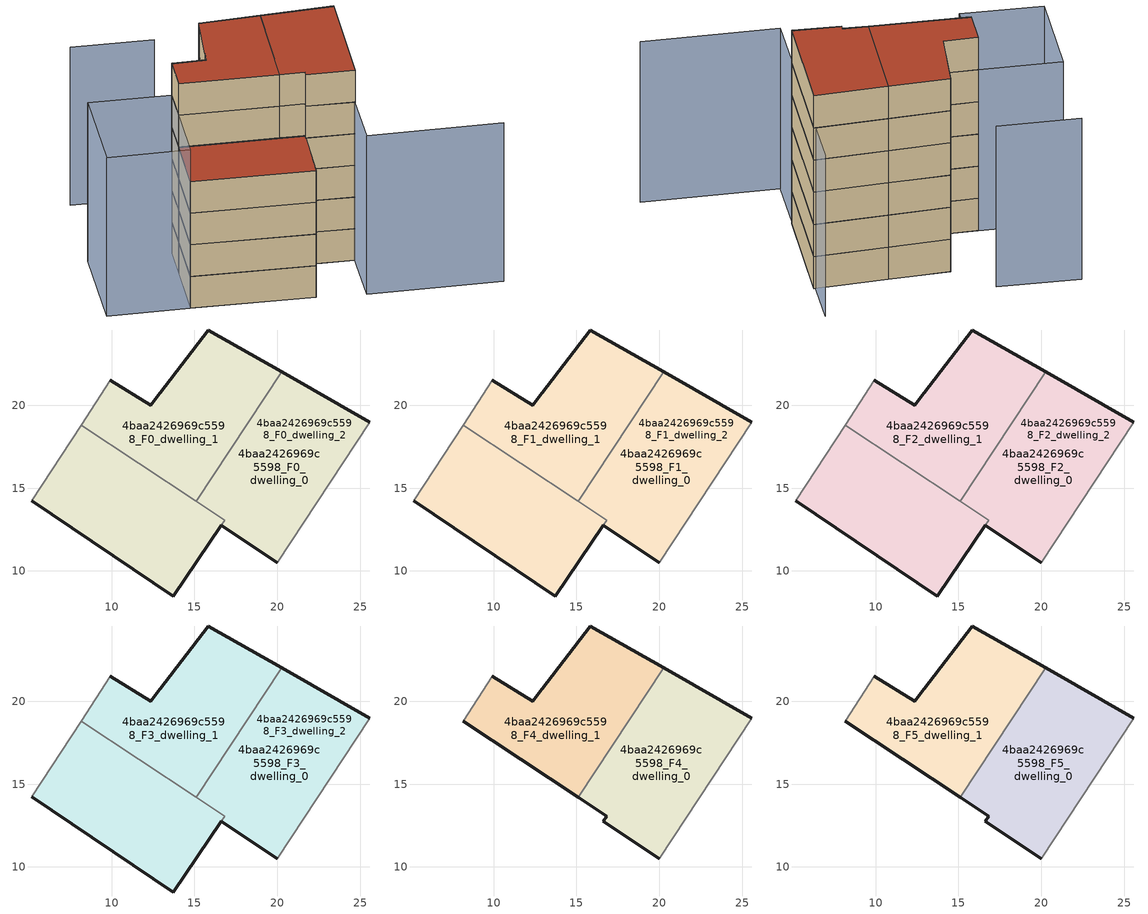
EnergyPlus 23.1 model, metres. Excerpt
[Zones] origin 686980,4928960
4baa2426969c5598_F0_dwelling_0
 floor ground (EU_floor_Construction): 13.73,8.49 16.84,13.07 8.16,18.81 5.17,14.25 z0; 19.99,10.51 25.6,18.99 20.27,22.03 15.11,14.22 16.84,13.07 16.63,12.76 z0
 wall outside (EU_wall_Construction): 20.27,22.03 25.6,18.99 / 19.99,10.51 16.63,12.76 z0:3
 wall adiabatic (EU_wall_Construction): 25.6,18.99 19.99,10.51 z0:3
 wall to 4baa2426969c5598_F0_dwelling_1 (EU_wall_Construction): 15.11,14.22 20.27,22.03 z0:3
 wall to 4baa2426969c5598_F0_dwelling_2 (EU_wall_Construction): 16.63,12.76 16.84,13.07 15.11,14.22 z0:3
4baa2426969c5598_F0_dwelling_1
 floor ground (EU_floor_Construction): 15.11,14.22 20.27,22.03 15.85,24.55 12.93,20.75 12.91,20.72 12.36,20 9.92,21.5 8.16,18.81 z0; 13.73,8.49 16.84,13.07 8.16,18.81 5.17,14.25 z0
 wall outside (EU_wall_Construction): 9.92,21.5 12.36,20 12.91,20.72 12.93,20.75 15.85,24.55 20.27,22.03 z0:3
 wall adiabatic (EU_wall_Construction): 8.16,18.81 9.92,21.5 z0:3
 wall to 4baa2426969c5598_F0_dwelling_2 (EU_wall_Construction): 15.11,14.22 8.16,18.81 z0:3
4baa2426969c5598_F0_dwelling_2
 floor ground (EU_floor_Construction): 13.73,8.49 16.84,13.07 8.16,18.81 5.17,14.25 z0; 19.99,10.51 25.6,18.99 20.27,22.03 15.11,14.22 16.84,13.07 16.63,12.76 z0; 15.11,14.22 20.27,22.03 15.85,24.55 12.93,20.75 12.91,20.72 12.36,20 9.92,21.5 8.16,18.81 z0
 wall outside (EU_wall_Construction): 16.63,12.76 13.73,8.49 5.17,14.25 z0:3
 wall adiabatic (EU_wall_Construction): 5.17,14.25 8.16,18.81 z0:3
4baa2426969c5598_F1_dwelling_0
 floor adiabatic (EU_floor_Construction): 19.99,10.51 25.6,18.99 20.27,22.03 15.11,14.22 16.84,13.07 16.63,12.76 z3; 13.73,8.49 16.84,13.07 8.16,18.81 5.17,14.25 z3
 wall outside (EU_wall_Construction): 20.27,22.03 25.6,18.99 / 19.99,10.51 16.63,12.76 z3:6
 wall adiabatic (EU_wall_Construction): 25.6,18.99 19.99,10.51 z3:6
 wall to 4baa2426969c5598_F1_dwelling_1 (EU_wall_Construction): 15.11,14.22 20.27,22.03 z3:6
 wall to 4baa2426969c5598_F1_dwelling_2 (EU_wall_Construction): 16.63,12.76 16.84,13.07 15.11,14.22 z3:6
4baa2426969c5598_F1_dwelling_1
 floor to 4baa2426969c5598_F0_dwelling_1 (EU_floor_Construction): 15.11,14.22 20.27,22.03 15.85,24.55 12.93,20.75 12.91,20.72 12.36,20 9.92,21.5 8.16,18.81 z3; 13.73,8.49 16.84,13.07 8.16,18.81 5.17,14.25 z3
 wall outside (EU_wall_Construction): 9.92,21.5 12.36,20 12.91,20.72 12.93,20.75 15.85,24.55 20.27,22.03 z3:6
 wall adiabatic (EU_wall_Construction): 8.16,18.81 9.92,21.5 z3:6
 wall to 4baa2426969c5598_F1_dwelling_2 (EU_wall_Construction): 15.11,14.22 8.16,18.81 z3:6
4baa2426969c5598_F1_dwelling_2
 floor to 4baa2426969c5598_F0_dwelling_2 (EU_floor_Construction): 16.84,13.07 13.73,8.49 5.17,14.25 8.16,18.81 z3; 19.99,10.51 25.6,18.99 20.27,22.03 15.11,14.22 16.84,13.07 16.63,12.76 z3
 floor adiabatic (EU_floor_Construction): 15.11,14.22 20.27,22.03 15.85,24.55 12.93,20.75 12.91,20.72 12.36,20 9.92,21.5 8.16,18.81 z3
 wall outside (EU_wall_Construction): 16.63,12.76 13.73,8.49 5.17,14.25 z3:6
 wall adiabatic (EU_wall_Construction): 5.17,14.25 8.16,18.81 z3:6
4baa2426969c5598_F2_dwelling_0
 floor adiabatic (EU_floor_Construction): 19.99,10.51 25.6,18.99 20.27,22.03 15.11,14.22 16.84,13.07 16.63,12.76 z6; 13.73,8.49 16.84,13.07 8.16,18.81 5.17,14.25 z6
 wall outside (EU_wall_Construction): 20.27,22.03 25.6,18.99 / 19.99,10.51 16.63,12.76 z6:9
 wall adiabatic (EU_wall_Construction): 25.6,18.99 19.99,10.51 z6:9
 wall to 4baa2426969c5598_F2_dwelling_1 (EU_wall_Construction): 15.11,14.22 20.27,22.03 z6:9
 wall to 4baa2426969c5598_F2_dwelling_2 (EU_wall_Construction): 16.63,12.76 16.84,13.07 15.11,14.22 z6:9
4baa2426969c5598_F2_dwelling_1
 floor to 4baa2426969c5598_F1_dwelling_1 (EU_floor_Construction): 15.11,14.22 20.27,22.03 15.85,24.55 12.93,20.75 12.91,20.72 12.36,20 9.92,21.5 8.16,18.81 z6; 13.73,8.49 16.84,13.07 8.16,18.81 5.17,14.25 z6
 wall outside (EU_wall_Construction): 9.92,21.5 12.36,20 12.91,20.72 12.93,20.75 15.85,24.55 20.27,22.03 z6:9
 wall adiabatic (EU_wall_Construction): 8.16,18.81 9.92,21.5 z6:9
 wall to 4baa2426969c5598_F2_dwelling_2 (EU_wall_Construction): 15.11,14.22 8.16,18.81 z6:9
4baa2426969c5598_F2_dwelling_2
 floor to 4baa2426969c5598_F1_dwelling_2 (EU_floor_Construction): 16.84,13.07 13.73,8.49 5.17,14.25 8.16,18.81 z6; 19.99,10.51 25.6,18.99 20.27,22.03 15.11,14.22 16.84,13.07 16.63,12.76 z6
 floor adiabatic (EU_floor_Construction): 15.11,14.22 20.27,22.03 15.85,24.55 12.93,20.75 12.91,20.72 12.36,20 9.92,21.5 8.16,18.81 z6
 wall outside (EU_wall_Construction): 16.63,12.76 13.73,8.49 5.17,14.25 z6:9
 wall adiabatic (EU_wall_Construction): 5.17,14.25 8.16,18.81 z6:9
4baa2426969c5598_F3_dwelling_0
 floor adiabatic (EU_floor_Construction): 19.99,10.51 25.6,18.99 20.27,22.03 15.11,14.22 16.84,13.07 16.63,12.76 z9; 13.73,8.49 16.84,13.07 8.16,18.81 5.17,14.25 z9
 wall outside (EU_wall_Construction): 20.27,22.03 25.6,18.99 / 19.99,10.51 16.63,12.76 z9:12
 wall adiabatic (EU_wall_Construction): 25.6,18.99 19.99,10.51 z9:12
 wall to 4baa2426969c5598_F3_dwelling_1 (EU_wall_Construction): 15.11,14.22 20.27,22.03 z9:12
 wall to 4baa2426969c5598_F3_dwelling_2 (EU_wall_Construction): 16.63,12.76 16.84,13.07 15.11,14.22 z9:12
 roof outside (EU_floor_Construction): 16.84,13.07 13.73,8.49 5.17,14.25 8.16,18.81 z12
4baa2426969c5598_F3_dwelling_1
 floor to 4baa2426969c5598_F2_dwelling_1 (EU_floor_Construction): 15.11,14.22 20.27,22.03 15.85,24.55 12.93,20.75 12.91,20.72 12.36,20 9.92,21.5 8.16,18.81 z9; 13.73,8.49 16.84,13.07 8.16,18.81 5.17,14.25 z9
 wall outside (EU_wall_Construction): 9.92,21.5 12.36,20 12.91,20.72 12.93,20.75 15.85,24.55 20.27,22.03 z9:12
 wall adiabatic (EU_wall_Construction): 8.16,18.81 9.92,21.5 z9:12
 wall to 4baa2426969c5598_F3_dwelling_2 (EU_wall_Construction): 15.11,14.22 8.16,18.81 z9:12
 roof outside (EU_floor_Construction): 16.84,13.07 13.73,8.49 5.17,14.25 8.16,18.81 z12
4baa2426969c5598_F3_dwelling_2
 floor to 4baa2426969c5598_F2_dwelling_2 (EU_floor_Construction): 16.84,13.07 13.73,8.49 5.17,14.25 8.16,18.81 z9; 19.99,10.51 25.6,18.99 20.27,22.03 15.11,14.22 16.84,13.07 16.63,12.76 z9
 floor adiabatic (EU_floor_Construction): 15.11,14.22 20.27,22.03 15.85,24.55 12.93,20.75 12.91,20.72 12.36,20 9.92,21.5 8.16,18.81 z9
 wall outside (EU_wall_Construction): 16.63,12.76 13.73,8.49 5.17,14.25 z9:12
 wall adiabatic (EU_wall_Construction): 5.17,14.25 8.16,18.81 z9:12
 ceiling adiabatic (EU_roof_Construction): 25.6,18.99 19.99,10.51 16.63,12.76 16.84,13.07 15.11,14.22 20.27,22.03 z12; 20.27,22.03 15.11,14.22 8.16,18.81 9.92,21.5 12.36,20 12.91,20.72 12.93,20.75 15.85,24.55 z12
 roof outside (EU_roof_Construction): 16.84,13.07 13.73,8.49 5.17,14.25 8.16,18.81 z12
4baa2426969c5598_F4_dwelling_0
 floor to 4baa2426969c5598_F3_dwelling_0 (EU_floor_Construction): 19.99,10.51 25.6,18.99 20.27,22.03 15.11,14.22 16.84,13.07 16.63,12.76 z12
 wall outside (EU_wall_Construction): 20.27,22.03 25.6,18.99 / 19.99,10.51 16.63,12.76 16.84,13.07 15.11,14.22 z12:15
 wall adiabatic (EU_wall_Construction): 25.6,18.99 19.99,10.51 z12:15
 wall to 4baa2426969c5598_F4_dwelling_1 (EU_wall_Construction): 15.11,14.22 20.27,22.03 z12:15
4baa2426969c5598_F4_dwelling_1
 floor to 4baa2426969c5598_F3_dwelling_1 (EU_floor_Construction): 15.11,14.22 20.27,22.03 15.85,24.55 12.93,20.75 12.91,20.72 12.36,20 9.92,21.5 8.16,18.81 z12
 wall outside (EU_wall_Construction): 15.11,14.22 8.16,18.81 / 9.92,21.5 12.36,20 12.91,20.72 12.93,20.75 15.85,24.55 20.27,22.03 z12:15
 wall adiabatic (EU_wall_Construction): 8.16,18.81 9.92,21.5 z12:15
4baa2426969c5598_F5_dwelling_0
 floor to 4baa2426969c5598_F4_dwelling_0 (EU_floor_Construction): 19.99,10.51 25.6,18.99 20.27,22.03 15.11,14.22 16.84,13.07 16.63,12.76 z15
 wall outside (EU_wall_Construction): 20.27,22.03 25.6,18.99 / 19.99,10.51 16.63,12.76 16.84,13.07 15.11,14.22 z15:18
 wall adiabatic (EU_wall_Construction): 25.6,18.99 19.99,10.51 z15:18
 wall to 4baa2426969c5598_F5_dwelling_1 (EU_wall_Construction): 15.11,14.22 20.27,22.03 z15:18
 roof outside (EU_roof_Construction): 25.6,18.99 19.99,10.51 16.63,12.76 16.84,13.07 15.11,14.22 20.27,22.03 z18
4baa2426969c5598_F5_dwelling_1
 floor to 4baa2426969c5598_F4_dwelling_1 (EU_floor_Construction): 15.11,14.22 20.27,22.03 15.85,24.55 12.93,20.75 12.91,20.72 12.36,20 9.92,21.5 8.16,18.81 z15
 wall outside (EU_wall_Construction): 15.11,14.22 8.16,18.81 / 9.92,21.5 12.36,20 12.91,20.72 12.93,20.75 15.85,24.55 20.27,22.03 z15:18
 wall adiabatic (EU_wall_Construction): 8.16,18.81 9.92,21.5 z15:18
 roof outside (EU_roof_Construction): 20.27,22.03 15.11,14.22 8.16,18.81 9.92,21.5 12.36,20 12.91,20.72 12.93,20.75 15.85,24.55 z18
shading: 26.53,-0.1 17.03,6.04 / 17.03,6.04 27.76,22.64 / 14.82,28.75 9.07,32.57 / 9.92,21.5 5.17,14.25 / 5.17,14.25 -0.58,18.01 / -0.58,18.01 4.17,25.27 / 4.17,25.27 9.92,21.5 z0:15
[Building]
EU S2 Campaign: North Axis=0; Terrain=City; Solar Distribution=FullExterior
[Site:Location]
Bologna: Latitude=44.5; Longitude=11.25; Time Zone=1; Elevation=37
[SizingPeriod:WeatherFileDays]
AnnualSizingPeriod: Begin Month=1; Begin Day of Month=1; End Month=12; End Day of Month=31; Day of Week for Start Day=Monday; Use Weather File Daylight Saving Period=No; Use Weather File Rain and Snow Indicators=No
[MATERIAL]
EU_InternalMass_Material: Roughness=MediumRough; Thickness=0.1; Conductivity=1; Density=1800; Specific Heat=900; Thermal Absorptance=0.9; Solar Absorptance=0.7; Visible Absorptance=0.7
[MATERIAL:NOMASS] Roughness=MediumRough; Thermal Absorptance=0.9; Solar Absorptance=0.7; Visible Absorptance=0.7
Name | Thermal Resistance
EU_wall_NoMass | 0.905828
EU_roof_NoMass | 0.37593
EU_floor_NoMass | 0.67114
[CONSTRUCTION]
EU_wall_Construction: EU_wall_NoMass
EU_roof_Construction: EU_roof_NoMass
EU_floor_Construction: EU_floor_NoMass
EU_InternalMass_Construction: EU_InternalMass_Material
[ZONE] Type=1; Multiplier=1; Ceiling Height=autocalculate; Floor Area=autocalculate; Part of Total Floor Area=Yes
Name | Volume
4baa2426969c5598_F0_dwelling_0; 4baa2426969c5598_F1_dwelling_0; 4baa2426969c5598_F2_dwelling_0; 4baa2426969c5598_F3_dwelling_0 | 351.136
4baa2426969c5598_F4_dwelling_0 | 180.256
4baa2426969c5598_F5_dwelling_0 | 180.257
4baa2426969c5598_F0_dwelling_1; 4baa2426969c5598_F1_dwelling_1; 4baa2426969c5598_F2_dwelling_1; 4baa2426969c5598_F3_dwelling_1 | 346.42
4baa2426969c5598_F4_dwelling_1 | 175.54
4baa2426969c5598_F5_dwelling_1 | 175.545
4baa2426969c5598_F0_dwelling_2; 4baa2426969c5598_F1_dwelling_2; 4baa2426969c5598_F2_dwelling_2; 4baa2426969c5598_F3_dwelling_2 | 526.677
[INTERNALMASS] Construction=EU_InternalMass_Construction
Name | Zone or ZoneList | Surface Area
4baa2426969c5598_F0_dwelling_0_EU_InternalMass | 4baa2426969c5598_F0_dwelling_0 | 60.0881
4baa2426969c5598_F0_dwelling_1_EU_InternalMass | 4baa2426969c5598_F0_dwelling_1 | 58.5145
4baa2426969c5598_F0_dwelling_2_EU_InternalMass | 4baa2426969c5598_F0_dwelling_2 | 56.9611
4baa2426969c5598_F1_dwelling_0_EU_InternalMass | 4baa2426969c5598_F1_dwelling_0 | 60.0881
4baa2426969c5598_F1_dwelling_1_EU_InternalMass | 4baa2426969c5598_F1_dwelling_1 | 58.5145
4baa2426969c5598_F1_dwelling_2_EU_InternalMass | 4baa2426969c5598_F1_dwelling_2 | 56.9611
4baa2426969c5598_F2_dwelling_0_EU_InternalMass | 4baa2426969c5598_F2_dwelling_0 | 60.0881
4baa2426969c5598_F2_dwelling_1_EU_InternalMass | 4baa2426969c5598_F2_dwelling_1 | 58.5145
4baa2426969c5598_F2_dwelling_2_EU_InternalMass | 4baa2426969c5598_F2_dwelling_2 | 56.9611
4baa2426969c5598_F3_dwelling_0_EU_InternalMass | 4baa2426969c5598_F3_dwelling_0 | 60.0881
4baa2426969c5598_F3_dwelling_1_EU_InternalMass | 4baa2426969c5598_F3_dwelling_1 | 58.5145
4baa2426969c5598_F3_dwelling_2_EU_InternalMass | 4baa2426969c5598_F3_dwelling_2 | 56.9611
4baa2426969c5598_F4_dwelling_0_EU_InternalMass | 4baa2426969c5598_F4_dwelling_0 | 87.7783
4baa2426969c5598_F4_dwelling_1_EU_InternalMass | 4baa2426969c5598_F4_dwelling_1 | 87.7832
4baa2426969c5598_F5_dwelling_0_EU_InternalMass | 4baa2426969c5598_F5_dwelling_0 | 87.7783
4baa2426969c5598_F5_dwelling_1_EU_InternalMass | 4baa2426969c5598_F5_dwelling_1 | 87.7832
[OTHEREQUIPMENT] Fuel Type=Electricity; Design Level Calculation Method=Watts/Area; Power per Zone Floor Area=1; Fraction Latent=0; Fraction Radiant=0; Fraction Lost=0; Carbon Dioxide Generation Rate=0; EndUse Subcategory=EU_Step8_InternalGains
Name | Zone or ZoneList or Space or SpaceList | Schedule
EU_Step8_InternalGain_4baa2426969c5598_F0_dwelling_0_f000 | 4baa2426969c5598_F0_dwelling_0 | EU_Step8_GainSchedule_4baa2426969c5598_F0_dwelling_0_f000
EU_Step8_InternalGain_4baa2426969c5598_F0_dwelling_1_f000 | 4baa2426969c5598_F0_dwelling_1 | EU_Step8_GainSchedule_4baa2426969c5598_F0_dwelling_1_f000
EU_Step8_InternalGain_4baa2426969c5598_F0_dwelling_2_f000 | 4baa2426969c5598_F0_dwelling_2 | EU_Step8_GainSchedule_4baa2426969c5598_F0_dwelling_2_f000
EU_Step8_InternalGain_4baa2426969c5598_F1_dwelling_0_f000 | 4baa2426969c5598_F1_dwelling_0 | EU_Step8_GainSchedule_4baa2426969c5598_F1_dwelling_0_f000
EU_Step8_InternalGain_4baa2426969c5598_F1_dwelling_1_f000 | 4baa2426969c5598_F1_dwelling_1 | EU_Step8_GainSchedule_4baa2426969c5598_F1_dwelling_1_f000
EU_Step8_InternalGain_4baa2426969c5598_F1_dwelling_2_f000 | 4baa2426969c5598_F1_dwelling_2 | EU_Step8_GainSchedule_4baa2426969c5598_F1_dwelling_2_f000
EU_Step8_InternalGain_4baa2426969c5598_F2_dwelling_0_f000 | 4baa2426969c5598_F2_dwelling_0 | EU_Step8_GainSchedule_4baa2426969c5598_F2_dwelling_0_f000
EU_Step8_InternalGain_4baa2426969c5598_F2_dwelling_1_f000 | 4baa2426969c5598_F2_dwelling_1 | EU_Step8_GainSchedule_4baa2426969c5598_F2_dwelling_1_f000
EU_Step8_InternalGain_4baa2426969c5598_F2_dwelling_2_f000 | 4baa2426969c5598_F2_dwelling_2 | EU_Step8_GainSchedule_4baa2426969c5598_F2_dwelling_2_f000
EU_Step8_InternalGain_4baa2426969c5598_F3_dwelling_0_f000 | 4baa2426969c5598_F3_dwelling_0 | EU_Step8_GainSchedule_4baa2426969c5598_F3_dwelling_0_f000
EU_Step8_InternalGain_4baa2426969c5598_F3_dwelling_1_f000 | 4baa2426969c5598_F3_dwelling_1 | EU_Step8_GainSchedule_4baa2426969c5598_F3_dwelling_1_f000
EU_Step8_InternalGain_4baa2426969c5598_F3_dwelling_2_f000 | 4baa2426969c5598_F3_dwelling_2 | EU_Step8_GainSchedule_4baa2426969c5598_F3_dwelling_2_f000
EU_Step8_InternalGain_4baa2426969c5598_F4_dwelling_0_f000 | 4baa2426969c5598_F4_dwelling_0 | EU_Step8_GainSchedule_4baa2426969c5598_F4_dwelling_0_f000
EU_Step8_InternalGain_4baa2426969c5598_F4_dwelling_1_f000 | 4baa2426969c5598_F4_dwelling_1 | EU_Step8_GainSchedule_4baa2426969c5598_F4_dwelling_1_f000
EU_Step8_InternalGain_4baa2426969c5598_F5_dwelling_0_f000 | 4baa2426969c5598_F5_dwelling_0 | EU_Step8_GainSchedule_4baa2426969c5598_F5_dwelling_0_f000
EU_Step8_InternalGain_4baa2426969c5598_F5_dwelling_1_f000 | 4baa2426969c5598_F5_dwelling_1 | EU_Step8_GainSchedule_4baa2426969c5598_F5_dwelling_1_f000
[ZONEVENTILATION:DESIGNFLOWRATE] Schedule=EU_AlwaysOn; Design Flow Rate Calculation Method=AirChanges/Hour; Air Changes per Hour=0.73129; Ventilation Type=Natural; Fan Pressure Rise=0; Fan Total Efficiency=1; Constant Term Coefficient=1; Temperature Term Coefficient=0; Velocity Term Coefficient=0; Velocity Squared Term Coefficient=0; Minimum Indoor Temperature=-100; Maximum Indoor Temperature=100; Delta Temperature=-100; Minimum Outdoor Temperature=-100; Maximum Outdoor Temperature=100; Maximum Wind Speed=40
Name | Zone or ZoneList or Space or SpaceList
EU_ConstantAir_4baa2426969c5598_F0_dwelling_0 | 4baa2426969c5598_F0_dwelling_0
EU_ConstantAir_4baa2426969c5598_F0_dwelling_1 | 4baa2426969c5598_F0_dwelling_1
EU_ConstantAir_4baa2426969c5598_F0_dwelling_2 | 4baa2426969c5598_F0_dwelling_2
EU_ConstantAir_4baa2426969c5598_F1_dwelling_0 | 4baa2426969c5598_F1_dwelling_0
EU_ConstantAir_4baa2426969c5598_F1_dwelling_1 | 4baa2426969c5598_F1_dwelling_1
EU_ConstantAir_4baa2426969c5598_F1_dwelling_2 | 4baa2426969c5598_F1_dwelling_2
EU_ConstantAir_4baa2426969c5598_F2_dwelling_0 | 4baa2426969c5598_F2_dwelling_0
EU_ConstantAir_4baa2426969c5598_F2_dwelling_1 | 4baa2426969c5598_F2_dwelling_1
EU_ConstantAir_4baa2426969c5598_F2_dwelling_2 | 4baa2426969c5598_F2_dwelling_2
EU_ConstantAir_4baa2426969c5598_F3_dwelling_0 | 4baa2426969c5598_F3_dwelling_0
EU_ConstantAir_4baa2426969c5598_F3_dwelling_1 | 4baa2426969c5598_F3_dwelling_1
EU_ConstantAir_4baa2426969c5598_F3_dwelling_2 | 4baa2426969c5598_F3_dwelling_2
EU_ConstantAir_4baa2426969c5598_F4_dwelling_0 | 4baa2426969c5598_F4_dwelling_0
EU_ConstantAir_4baa2426969c5598_F4_dwelling_1 | 4baa2426969c5598_F4_dwelling_1
EU_ConstantAir_4baa2426969c5598_F5_dwelling_0 | 4baa2426969c5598_F5_dwelling_0
EU_ConstantAir_4baa2426969c5598_F5_dwelling_1 | 4baa2426969c5598_F5_dwelling_1
[HVACTEMPLATE:THERMOSTAT] Constant Heating Setpoint=20; Constant Cooling Setpoint=50
EU_HeatOnly_4baa2426969c5598_F0_dwelling_0; EU_HeatOnly_4baa2426969c5598_F0_dwelling_1; EU_HeatOnly_4baa2426969c5598_F0_dwelling_2; EU_HeatOnly_4baa2426969c5598_F1_dwelling_0; EU_HeatOnly_4baa2426969c5598_F1_dwelling_1; EU_HeatOnly_4baa2426969c5598_F1_dwelling_2; EU_HeatOnly_4baa2426969c5598_F2_dwelling_0; EU_HeatOnly_4baa2426969c5598_F2_dwelling_1; EU_HeatOnly_4baa2426969c5598_F2_dwelling_2; EU_HeatOnly_4baa2426969c5598_F3_dwelling_0; EU_HeatOnly_4baa2426969c5598_F3_dwelling_1; EU_HeatOnly_4baa2426969c5598_F3_dwelling_2; EU_HeatOnly_4baa2426969c5598_F4_dwelling_0; EU_HeatOnly_4baa2426969c5598_F4_dwelling_1; EU_HeatOnly_4baa2426969c5598_F5_dwelling_0; EU_HeatOnly_4baa2426969c5598_F5_dwelling_1
[HVACTEMPLATE:ZONE:IDEALLOADSAIRSYSTEM] System Availability Schedule=EU_AlwaysOn; Maximum Heating Supply Air Temperature=50; Minimum Cooling Supply Air Temperature=13; Maximum Heating Supply Air Humidity Ratio=0.0156; Minimum Cooling Supply Air Humidity Ratio=0.0077; Heating Limit=NoLimit; Cooling Limit=NoLimit; Heating Availability Schedule=EU_AlwaysOn; Cooling Availability Schedule=EU_CoolingOff; Dehumidification Control Type=ConstantSensibleHeatRatio; Cooling Sensible Heat Ratio=0.7; Dehumidification Setpoint=60; Humidification Control Type=None; Humidification Setpoint=30; Outdoor Air Method=None; Outdoor Air Flow Rate per Person=0.00944; Outdoor Air Flow Rate per Zone Floor Area=0; Outdoor Air Flow Rate per Zone=0; Demand Controlled Ventilation Type=None; Outdoor Air Economizer Type=NoEconomizer; Heat Recovery Type=None; Sensible Heat Recovery Effectiveness=0.7; Latent Heat Recovery Effectiveness=0.65
Name | Template Thermostat
4baa2426969c5598_F0_dwelling_0 | EU_HeatOnly_4baa2426969c5598_F0_dwelling_0
4baa2426969c5598_F0_dwelling_1 | EU_HeatOnly_4baa2426969c5598_F0_dwelling_1
4baa2426969c5598_F0_dwelling_2 | EU_HeatOnly_4baa2426969c5598_F0_dwelling_2
4baa2426969c5598_F1_dwelling_0 | EU_HeatOnly_4baa2426969c5598_F1_dwelling_0
4baa2426969c5598_F1_dwelling_1 | EU_HeatOnly_4baa2426969c5598_F1_dwelling_1
4baa2426969c5598_F1_dwelling_2 | EU_HeatOnly_4baa2426969c5598_F1_dwelling_2
4baa2426969c5598_F2_dwelling_0 | EU_HeatOnly_4baa2426969c5598_F2_dwelling_0
4baa2426969c5598_F2_dwelling_1 | EU_HeatOnly_4baa2426969c5598_F2_dwelling_1
4baa2426969c5598_F2_dwelling_2 | EU_HeatOnly_4baa2426969c5598_F2_dwelling_2
4baa2426969c5598_F3_dwelling_0 | EU_HeatOnly_4baa2426969c5598_F3_dwelling_0
4baa2426969c5598_F3_dwelling_1 | EU_HeatOnly_4baa2426969c5598_F3_dwelling_1
4baa2426969c5598_F3_dwelling_2 | EU_HeatOnly_4baa2426969c5598_F3_dwelling_2
4baa2426969c5598_F4_dwelling_0 | EU_HeatOnly_4baa2426969c5598_F4_dwelling_0
4baa2426969c5598_F4_dwelling_1 | EU_HeatOnly_4baa2426969c5598_F4_dwelling_1
4baa2426969c5598_F5_dwelling_0 | EU_HeatOnly_4baa2426969c5598_F5_dwelling_0
4baa2426969c5598_F5_dwelling_1 | EU_HeatOnly_4baa2426969c5598_F5_dwelling_1
[SIZING:ZONE] Zone Cooling Design Supply Air Temperature Input Method=SupplyAirTemperature; Zone Cooling Design Supply Air Temperature=13; Zone Heating Design Supply Air Temperature Input Method=SupplyAirTemperature; Zone Heating Design Supply Air Temperature=50; Zone Cooling Design Supply Air Humidity Ratio=0.008; Zone Heating Design Supply Air Humidity Ratio=0.008; Cooling Design Air Flow Method=DesignDay; Cooling Design Air Flow Rate=0; Cooling Minimum Air Flow per Zone Floor Area=0.000762; Cooling Minimum Air Flow=0; Cooling Minimum Air Flow Fraction=0.2; Heating Design Air Flow Method=DesignDay; Heating Design Air Flow Rate=0; Heating Maximum Air Flow per Zone Floor Area=0.002032; Heating Maximum Air Flow=0.141576; Heating Maximum Air Flow Fraction=0.3; Account for Dedicated Outdoor Air System=No; Dedicated Outdoor Air System Control Strategy=NeutralSupplyAir; Dedicated Outdoor Air Low Setpoint Temperature for Design=autosize; Dedicated Outdoor Air High Setpoint Temperature for Design=autosize; Zone Load Sizing Method=Sensible Load Only No Latent Load; Zone Latent Cooling Design Supply Air Humidity Ratio Input Method=HumidityRatioDifference; Zone Cooling Design Supply Air Humidity Ratio Difference=0.005; Zone Latent Heating Design Supply Air Humidity Ratio Input Method=HumidityRatioDifference; Zone Humidification Design Supply Air Humidity Ratio Difference=0.005
4baa2426969c5598_F0_dwelling_0; 4baa2426969c5598_F0_dwelling_1; 4baa2426969c5598_F0_dwelling_2; 4baa2426969c5598_F1_dwelling_0; 4baa2426969c5598_F1_dwelling_1; 4baa2426969c5598_F1_dwelling_2; 4baa2426969c5598_F2_dwelling_0; 4baa2426969c5598_F2_dwelling_1; 4baa2426969c5598_F2_dwelling_2; 4baa2426969c5598_F3_dwelling_0; 4baa2426969c5598_F3_dwelling_1; 4baa2426969c5598_F3_dwelling_2; 4baa2426969c5598_F4_dwelling_0; 4baa2426969c5598_F4_dwelling_1; 4baa2426969c5598_F5_dwelling_0; 4baa2426969c5598_F5_dwelling_1
[SCHEDULE:CONSTANT]
Name | Hourly Value
EU_AlwaysOn | 1
EU_CoolingOff | 0
[SCHEDULE:FILE] Column Number=1; Rows to Skip at Top=0; Number of Hours of Data=8760; Column Separator=Comma; Interpolate to Timestep=No; Minutes per Item=60; Adjust Schedule for Daylight Savings=Yes
Name | File
EU_Step8_GainSchedule_4baa2426969c5598_F0_dwelling_0_f000 | ../../schedules/4baa2426969c5598/4baa2426969c5598_F0_dwelling_0_f000_gain.csv
EU_Step8_GainSchedule_4baa2426969c5598_F0_dwelling_1_f000 | ../../schedules/4baa2426969c5598/4baa2426969c5598_F0_dwelling_1_f000_gain.csv
EU_Step8_GainSchedule_4baa2426969c5598_F0_dwelling_2_f000 | ../../schedules/4baa2426969c5598/4baa2426969c5598_F0_dwelling_2_f000_gain.csv
EU_Step8_GainSchedule_4baa2426969c5598_F1_dwelling_0_f000 | ../../schedules/4baa2426969c5598/4baa2426969c5598_F1_dwelling_0_f000_gain.csv
EU_Step8_GainSchedule_4baa2426969c5598_F1_dwelling_1_f000 | ../../schedules/4baa2426969c5598/4baa2426969c5598_F1_dwelling_1_f000_gain.csv
EU_Step8_GainSchedule_4baa2426969c5598_F1_dwelling_2_f000 | ../../schedules/4baa2426969c5598/4baa2426969c5598_F1_dwelling_2_f000_gain.csv
EU_Step8_GainSchedule_4baa2426969c5598_F2_dwelling_0_f000 | ../../schedules/4baa2426969c5598/4baa2426969c5598_F2_dwelling_0_f000_gain.csv
EU_Step8_GainSchedule_4baa2426969c5598_F2_dwelling_1_f000 | ../../schedules/4baa2426969c5598/4baa2426969c5598_F2_dwelling_1_f000_gain.csv
EU_Step8_GainSchedule_4baa2426969c5598_F2_dwelling_2_f000 | ../../schedules/4baa2426969c5598/4baa2426969c5598_F2_dwelling_2_f000_gain.csv
EU_Step8_GainSchedule_4baa2426969c5598_F3_dwelling_0_f000 | ../../schedules/4baa2426969c5598/4baa2426969c5598_F3_dwelling_0_f000_gain.csv
EU_Step8_GainSchedule_4baa2426969c5598_F3_dwelling_1_f000 | ../../schedules/4baa2426969c5598/4baa2426969c5598_F3_dwelling_1_f000_gain.csv
EU_Step8_GainSchedule_4baa2426969c5598_F3_dwelling_2_f000 | ../../schedules/4baa2426969c5598/4baa2426969c5598_F3_dwelling_2_f000_gain.csv
EU_Step8_GainSchedule_4baa2426969c5598_F4_dwelling_0_f000 | ../../schedules/4baa2426969c5598/4baa2426969c5598_F4_dwelling_0_f000_gain.csv
EU_Step8_GainSchedule_4baa2426969c5598_F4_dwelling_1_f000 | ../../schedules/4baa2426969c5598/4baa2426969c5598_F4_dwelling_1_f000_gain.csv
EU_Step8_GainSchedule_4baa2426969c5598_F5_dwelling_0_f000 | ../../schedules/4baa2426969c5598/4baa2426969c5598_F5_dwelling_0_f000_gain.csv
EU_Step8_GainSchedule_4baa2426969c5598_F5_dwelling_1_f000 | ../../schedules/4baa2426969c5598/4baa2426969c5598_F5_dwelling_1_f000_gain.csv
